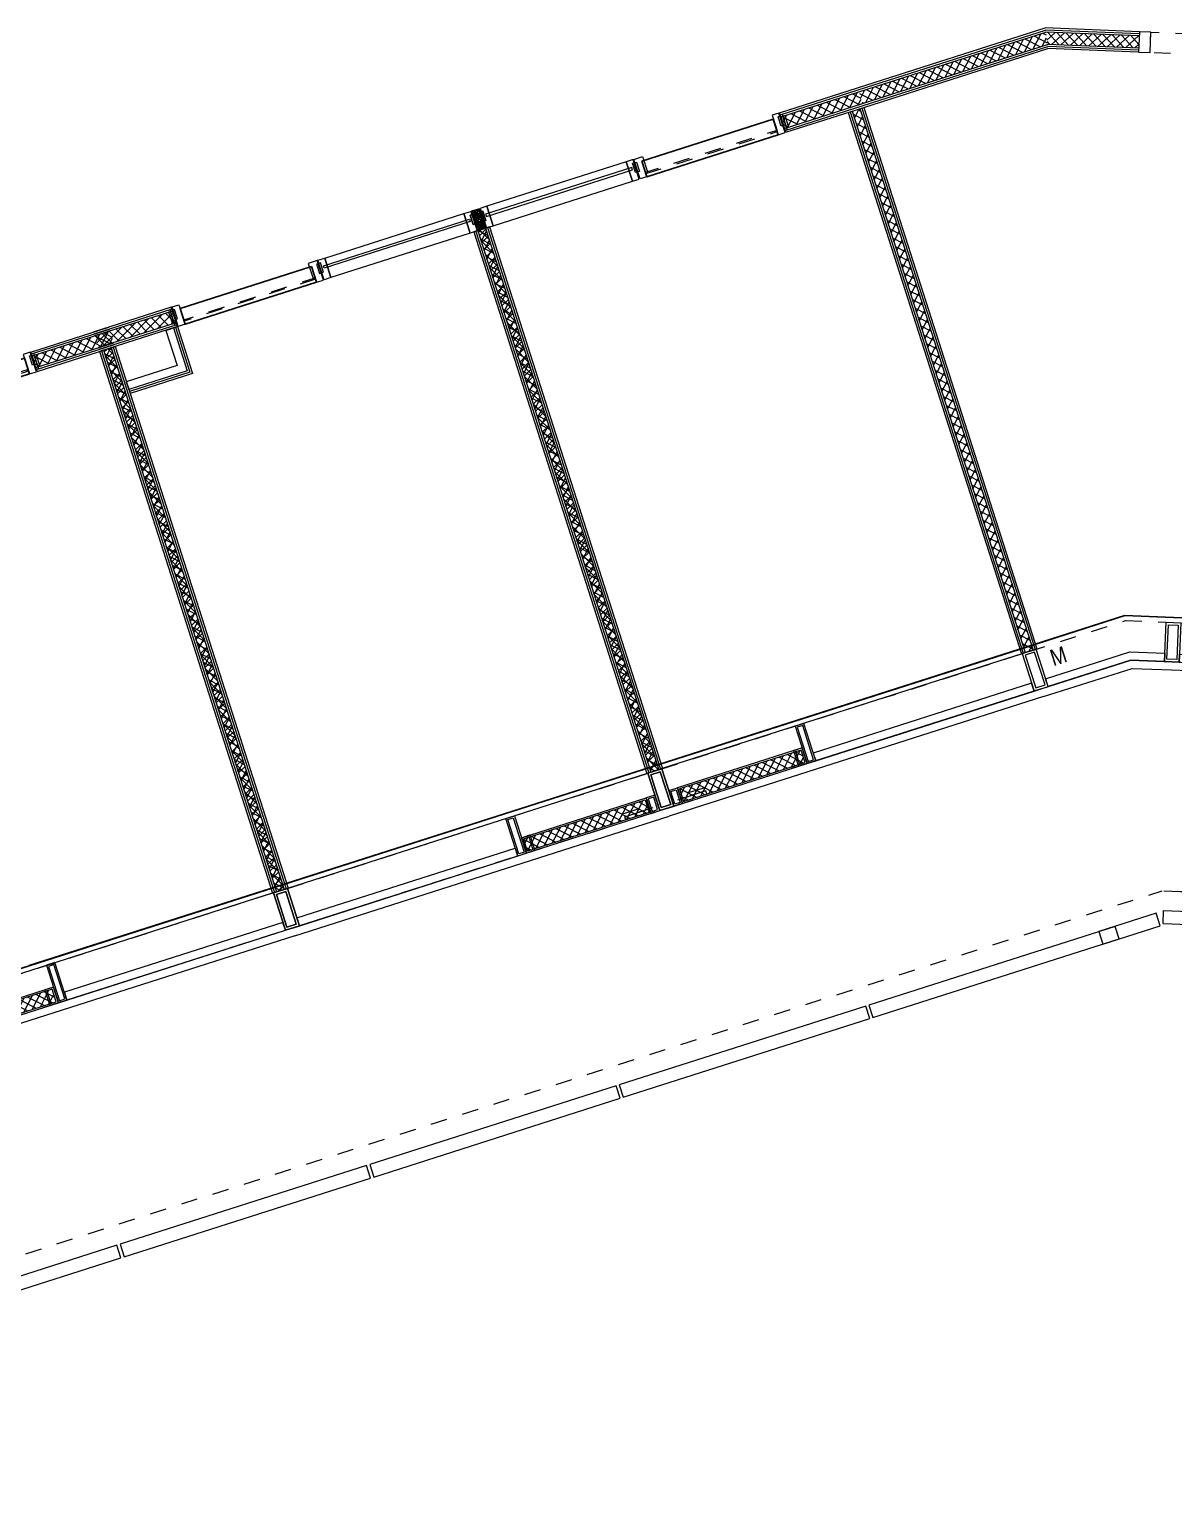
# Model space of a CAD drawing. Header units: metres. Extents: x 66528 to 66676, y 35171 to 35248.
# Drawn here: x 66609.23 to 66616.22, y 35195.2 to 35204.18 of the extents above; entities that cross this region are included whole.
import ezdxf

# ---------------------------------------------------------------- set-up
doc = ezdxf.new("R2010")
doc.units = ezdxf.units.M
doc.header["$LTSCALE"] = 0.00254
for name, pattern in [('Ohne Titel-20', [0.39368, 0.1388888888888889, -0.2547911111111111]), ('Ohne Titel-22', [0.78736, 0.39368, -0.39368]), ('Ohne Titel-23', [0.19685039370078738, 0.1377952755905512, -0.0590551181102362])]:
    doc.linetypes.add(name, pattern=pattern)
for name, color, linetype, lineweight in [('AUSBAU - Darstellungen - Fassade', 7, 'Continuous', 13), ('AUSBAU - Darstellungen - Trockenbau', 7, 'Continuous', 13), ('AUSBAU - Darstellungen - Wände - Mauerwerk', 7, 'Continuous', 25), ('AUSBAU - Objekte - Türen', 7, 'Continuous', 13), ('ROHBAU - Darstellungen - Decken', 150, 'Continuous', 25)]:
    doc.layers.add(name, color=color, linetype=linetype, lineweight=lineweight)
doc.styles.add('Arial Narrow', font='ARIALN.TTF')

# ---------------------------------------------------------------- blocks, each defined once
blk = doc.blocks.new('Gruppe-88-1')
at = {"layer": 'AUSBAU - Objekte - Türen', "flags": 128}
for points in [[(66616.00863139919, 35204.16970580092), (66616.00366030367, 35204.04480468719), (66616.07360492734, 35204.04202087368), (66616.07857602289, 35204.16692198742)], [(66616.87794315073, 35204.13510697596), (66616.87297205516, 35204.01020586223), (66616.94291667886, 35204.00742204873), (66616.94788777438, 35204.13232316245)]]:
    blk.add_lwpolyline(points, close=True, dxfattribs=at)
at = {"layer": 'AUSBAU - Objekte - Türen', "color": 253, "linetype": 'Ohne Titel-22', "flags": 128}
blk.add_lwpolyline([(66616.87794315073, 35204.13510697596), (66616.87297205516, 35204.01020586221), (66616.07360492734, 35204.04202087368), (66616.07857602289, 35204.16692198742)], close=True, dxfattribs=at)
blk = doc.blocks.new('Gruppe-89-1')
at = {"layer": 'AUSBAU - Darstellungen - Fassade', "linetype": 'Continuous'}
for p, q in [((-0.630084161259234, -0.6493977698981763), (-0.0899386558532715, -0.4768002985268831)), ((-0.0899386558532715, -0.4768002985268831), (0.1507755179554224, -0.4863812734559179))]:
    blk.add_line(p, q, dxfattribs=at)
at = {"layer": 'AUSBAU - Darstellungen - Fassade', "lineweight": 5, "flags": 128}
blk.add_lwpolyline([(-0.292191920114422, -2.084655517777601), (-0.2678417416684425, -2.160859643713465), (0.0824043705165386, -2.048942405283451), (0.0580541920705591, -1.972738279347587)], close=True, dxfattribs=at)
blk = doc.blocks.new('Fassade_BTS_Ecke_stumpf')
at = {"layer": 'AUSBAU - Darstellungen - Fassade', "linetype": 'Ohne Titel-22'}
for p, q in [((-0.7183537085503341, -0.3731571398600936), (-0.1295620698034763, -0.1850150668621063)), ((-0.1295620697960258, -0.1850150668621063), (0.1173438021615148, -0.1948423794209957))]:
    blk.add_line(p, q, dxfattribs=at)
at = {"layer": 'AUSBAU - Darstellungen - Fassade'}
for p, q in [((-0.6453030772730708, -0.6017694870308042), (-0.0968326978757978, -0.4265116413533688)), ((-0.6176572655811907, -0.5404449602887035), (-0.1036428188979626, -0.3761971395164728)), ((-0.1036428188979626, -0.3761971395164728), (0.1097873291373253, -0.3846920560523868)), ((-0.0968219634220004, -0.4265082112699748), (0.1077988106831908, -0.4346524983495474))]:
    blk.add_line(p, q, dxfattribs=at)
at = {"layer": 'AUSBAU - Darstellungen - Fassade', "color": 255, "flags": 128}
blk.add_lwpolyline([(-0.6176572655811907, -0.5404449602887035), (-0.1036428188979626, -0.3761971395164728), (0.1097873291373253, -0.3846920560523868), (0.1077988106831908, -0.4346524983495474), (-0.0968326978757978, -0.4265116413533688), (-0.6024381982982159, -0.5880732150375843)], close=True, dxfattribs=at)
at = {"layer": 'ROHBAU - Darstellungen - Decken', "linetype": 'Continuous'}
for p, q in [((-0.7274850374683738, -0.3445805964916944), (-0.1336630506813526, -0.1548311295583844)), ((-0.1336545830741525, -0.1548284238278866), (0.1635013241544366, -0.1666557811722159))]:
    blk.add_line(p, q, dxfattribs=at)
at = {"layer": 'AUSBAU - Darstellungen - Fassade', "color": 7}
blk.add_blockref('Gruppe-89-1', (0, 0), dxfattribs=at)
blk = doc.blocks.new('Fassade_BTS_1.60m_Balkon (2D)')
at = {"layer": 'AUSBAU - Darstellungen - Fassade', "linetype": 'Ohne Titel-22'}
blk.add_line((-0.755, 0), (0.755, 0), dxfattribs=at)
at = {"layer": 'AUSBAU - Darstellungen - Fassade', "lineweight": 5, "flags": 128}
blk.add_lwpolyline([(-0.7900004933997989, -1.760003731712698), (-0.7900004933997989, -1.840003731712698), (0.7899995066002012, -1.840003731712698), (0.7899995066002012, -1.760003731712698)], close=True, dxfattribs=at)
blk = doc.blocks.new('Pfosten ab 1.OG (2D)')
at = {"layer": 'AUSBAU - Darstellungen - Fassade', "flags": 128}
for points in [[(-0.045, 0.1199999999997676), (0.045, 0.1199999999997676), (0.045, -0.1199999999997676), (-0.045, -0.1199999999997676)], [(-0.03, 0.1049999999997676), (0.03, 0.1049999999997676), (0.03, -0.1049999999997676), (-0.03, -0.1049999999997676)]]:
    blk.add_lwpolyline(points, close=True, dxfattribs=at)
blk = doc.blocks.new('Fassade_BTS_2.40m_Flügel 0.8m (2D)')
at = {"layer": 'AUSBAU - Darstellungen - Fassade', "linetype": 'Continuous', "lineweight": 5}
h = blk.add_hatch(dxfattribs=at)
h.set_pattern_fill('DÄMMUNG GRAU', color=251, style=0, pattern_type=2)
h.set_pattern_definition([(45, (0, 0), (0.0264583333333318, -0.0264583333333364), []), (-45, (0.0748354676755763, -0.0748354676755763), (-0.0263285232311339, -0.0265881434355389), [])])
h.paths.add_polyline_path([(1.509999999999999, 0.09), (2.29, 0.09), (2.29, 0.01), (1.509999999999999, 0.01)])
at = {"layer": 'AUSBAU - Darstellungen - Fassade', "linetype": 'Continuous'}
for p, q in [((0, 0.24), (2.399999999999999, 0.24)), ((2.299999999999999, 0), (2.299999999999999, 0.1)), ((2.299999999999999, 0), (2.299999999999999, 0.1)), ((0, -0.05), (2.399999999999999, -0.05))]:
    blk.add_line(p, q, dxfattribs=at)
at = {"layer": 'AUSBAU - Darstellungen - Fassade'}
blk.add_line((0, 0), (1.6, 0), dxfattribs=at)
blk.add_line((0, 0), (1.6, 0), dxfattribs=at)
at = {"layer": 'AUSBAU - Darstellungen - Fassade', "flags": 128}
for points in [[(1.445, 0.24), (1.5, 0.24), (1.5, 0), (1.445, 0)], [(1.455, 0.23), (1.49, 0.23), (1.49, 0.01), (1.455, 0.01)], [(1.5, 0.1), (2.299999999999999, 0.1), (2.299999999999999, 0), (1.5, 0)], [(1.5, 0.1), (1.554999999999999, 0.1), (1.554999999999999, 0), (1.5, 0)], [(1.509999999999999, 0.09), (2.29, 0.09), (2.29, 0.01), (1.509999999999999, 0.01)], [(1.509999999999999, 0.09), (1.544999999999999, 0.09), (1.544999999999999, 0.01), (1.509999999999999, 0.01)], [(2.354999999999999, 0.1), (2.299999999999999, 0.1), (2.299999999999999, 0), (2.354999999999999, 0)], [(2.345, 0.09), (2.31, 0.09), (2.31, 0.01), (2.345, 0.01)], [(0.045, 0.05), (1.445, 0.05), (1.445, 0), (0.045, 0)]]:
    blk.add_lwpolyline(points, close=True, dxfattribs=at)
at = {"layer": 'AUSBAU - Darstellungen - Fassade', "color": 254, "linetype": 'Ohne Titel-23', "flags": 128}
for points in [[(2.140000018209219, 0.0499952763542533), (2.320000018209218, 0.0499952763542533), (2.320000018209218, 0.0299952763542533), (2.140000018209219, 0.0299952763542533)], [(2.140000018209219, 0.0299952763542533), (2.320000018209218, 0.0299952763542533), (2.320000018209218, -7.0065259933e-06), (2.140000018209219, -7.0065259933e-06)]]:
    blk.add_lwpolyline(points, close=True, dxfattribs=at)
at = {"layer": 'AUSBAU - Darstellungen - Fassade', "color": 7}
for p in [(0, 0.12), (2.399999999999999, 0.12)]:
    blk.add_blockref('Pfosten ab 1.OG (2D)', p, dxfattribs=at)
blk = doc.blocks.new('Fassade_BTS_1.60m (2D)')
at = {"layer": 'AUSBAU - Darstellungen - Fassade', "linetype": 'Continuous'}
for p, q in [((0.045, 0.24), (1.554999999999999, 0.24)), ((0, -0.05), (1.6, -0.0499999999997676))]:
    blk.add_line(p, q, dxfattribs=at)
at = {"layer": 'AUSBAU - Darstellungen - Fassade'}
for p, q in [((0, 0), (1.6, 0)), ((0.045, 0.0490000000002324), (1.554999999999999, 0.0490000000002324)), ((0.045, 2.324e-13), (0.045, 0.0490000000002324)), ((0.045, 0.049), (1.554999999999999, 0.049)), ((0.045, 2.324e-13), (1.554999999999999, 2.324e-13)), ((1.554999999999999, 2.324e-13), (1.554999999999999, 0.0490000000002324)), ((0.0099995065999683, -1.520003731711571), (1.589999506599968, -1.520003731711571)), ((0.0099995065999683, -1.600003731711571), (0.0099995065999683, -1.520003731711571)), ((1.589999506599968, -1.600003731711571), (1.589999506599968, -1.520003731711571)), ((0.0099995065999683, -1.600003731711571), (1.589999506599968, -1.600003731711571))]:
    blk.add_line(p, q, dxfattribs=at)
at = {"layer": 'AUSBAU - Darstellungen - Fassade', "lineweight": 18}
blk.add_line((0.0064998854059727, -1.400003822710991), (1.593499856462559, -1.400003822711062), dxfattribs=at)
at = {"layer": 'AUSBAU - Darstellungen - Fassade', "lineweight": 5}
for p, q in [((0.1449999810515437, -1.400003822710998), (0.0903844499279512, -1.400003822847029)), ((1.520000058872392, -1.400003822710998), (1.455000059075769, -1.400003822711056))]:
    blk.add_line(p, q, dxfattribs=at)
at = {"layer": 'AUSBAU - Darstellungen - Fassade', "color": 7}
for p in [(0, 0.12), (1.6, 0.12)]:
    blk.add_blockref('Pfosten ab 1.OG (2D)', p, dxfattribs=at)
blk = doc.blocks.new('Aussparung_1.60m')
at = {"layer": 'ROHBAU - Darstellungen - Decken', "linetype": 'Continuous'}
blk.add_line((0, 0.2699999999997677), (1.6, 0.2699999999997677), dxfattribs=at)
blk = doc.blocks.new('Glastür - Einzelbüro-2')
at = {"layer": 'AUSBAU - Objekte - Türen', "flags": 128}
for points in [[(0, 0), (0, 0.125), (0.0436999999999826, 0.125), (0.0436999999999826, 0.0519999999999709), (0.0436999999999826, 0)], [(0.9300000000000292, 0.125), (0.8736000000000641, 0.125), (0.8736000000000494, 0.0280000000000582), (0.8863000000000321, 0.0280000000000582), (0.8863000000000466, 5.82e-14), (0.9300000000000292, 5.82e-14)]]:
    blk.add_lwpolyline(points, close=True, dxfattribs=at)
at = {"layer": 'AUSBAU - Objekte - Türen', "color": 255, "linetype": 'Continuous', "lineweight": 25, "flags": 128}
blk.add_lwpolyline([(0.8863000000000466, 0.1000000000000582), (0.8863000000000466, 5.82e-14), (0.0436999999999826, 0), (0.0436999999999826, 0.1)], close=True, dxfattribs=at)
at = {"layer": 'AUSBAU - Objekte - Türen', "linetype": 'Ohne Titel-20', "flags": 128}
blk.add_lwpolyline([(0.8799500000000406, 0.0280000000000582), (0.8799500000000406, 0.0200000000000582), (0.0507760475123068, 0.02), (0.0507760475123068, 0.028)], close=True, dxfattribs=at)
blk = doc.blocks.new('QHohlprofil DIN59410')
at = {"layer": 'AUSBAU - Objekte - Türen', "flags": 128}
for points in [[(-0.025, 0.02, -0.4142135623730951), (-0.02, 0.025), (0.02, 0.025, -0.4142135623730951), (0.025, 0.02), (0.025, -0.02, -0.4142135623730951), (0.02, -0.025), (-0.02, -0.025, -0.4142135623730951), (-0.025, -0.02)], [(-0.021, 0.018, -0.4142135623730951), (-0.018, 0.021), (0.018, 0.021, -0.4142135623730951), (0.021, 0.018), (0.021, -0.018, -0.4142135623730951), (0.018, -0.021), (-0.018, -0.021, -0.4142135623730951), (-0.021, -0.018)]]:
    blk.add_lwpolyline(points, format="xyb", close=True, dxfattribs=at)

msp = doc.modelspace()

# ---------------------------------------------------------------- hatches: boundary and pattern name
at = {"layer": 'AUSBAU - Darstellungen - Trockenbau', "linetype": 'Continuous', "lineweight": 5}
h = msp.add_hatch(dxfattribs=at)
h.set_pattern_fill('MF_IN WAND', color=253, angle=17.72069999950398, style=0, pattern_type=2)
h.set_pattern_definition([(62.72069999950399, (-52834.79252626071, -53438.40991888301), (0.0355513150804769, -0.0183331392851485), []), (-27.27930000049603, (-52834.60440055175, -53438.50693174506), (-0.0181585003091089, -0.0356408314510772), [])])
h.paths.add_polyline_path([(66614.295362113, 35203.80283309366), (66614.31819040464, 35203.73139172539), (66615.44669309896, 35204.09199216212), (66615.43646178948, 35204.16745875539)])
h = msp.add_hatch(dxfattribs=at)
h.set_pattern_fill('MF_IN WAND', color=253, angle=177.7207911706953, style=0, pattern_type=2)
h.set_pattern_definition([(222.7207911706953, (67925.42612663453, 32145.22424041721), (-0.0271370522757567, 0.0293867383998778), []), (132.7207911706952, (67925.28252639956, 32145.37974524124), (0.0292532476157984, 0.0272808999838492), [])])
h.paths.add_polyline_path([(66616.00465447843, 35204.0697849117), (66616.00763716901, 35204.14472557861), (66615.43646178948, 35204.16745875539), (66615.44669309896, 35204.0919921621)])
at = {"layer": 'AUSBAU - Darstellungen - Wände - Mauerwerk', "linetype": 'Continuous', "lineweight": 5}
h = msp.add_hatch(dxfattribs=at)
h.set_pattern_fill('MF_IN WAND', color=253, angle=17.7207245855066, style=0, pattern_type=2)
h.set_pattern_definition([(62.72072458550659, (13778.27636323515, -18238.76894652416), (0.03555132294734645, -0.01833312402983948), []), (332.7207245855066, (13778.46448898574, -18238.8659593055), (-0.01815848501538785, -0.03564083924300798), [])])
h.paths.add_polyline_path([(66613.81908872392, 35203.65064502435), (66613.84191704619, 35203.57920366587), (66614.31819276941, 35203.73139248104), (66614.29536444714, 35203.80283383953)])
h = msp.add_hatch(dxfattribs=at)
h.set_pattern_fill('MF_IN WAND', color=253, angle=-72.2792754144934, style=0, pattern_type=2)
h.set_pattern_definition([(332.7207245855066, (13174.61336807015, 88034.4332395935), (-0.01833312402983948, -0.03555132294734645), []), (242.7207245855066, (13174.51635528883, 88034.24511384292), (-0.03564083924300798, 0.01815848501538785), [])])
h.paths.add_polyline_path([(66614.301988424, 35203.69996925413), (66614.25436085169, 35203.68475037261), (66615.31131217311, 35200.37701547481), (66615.35893974543, 35200.39223435632)])
h = msp.add_hatch(dxfattribs=at)
h.set_pattern_fill('MF_IN WAND', color=253, angle=-90.00000000000004, style=0, pattern_type=2)
h.set_pattern_definition([(-45.00000000000002, (-34821.13429023796, 66593.29968317236), (-0.0282842712474619, -0.0282842712474619), []), (-135, (-34821.28396117331, 66593.150012237), (-0.0284226963337624, 0.0281451653595912), [])])
h.paths.add_polyline_path([(66611.96823738022, 35202.95424405974), (66612.01586495255, 35202.96946294126), (66613.07281627397, 35199.66172804346), (66613.02518870165, 35199.64650916195)])
h = msp.add_hatch(dxfattribs=at)
h.set_pattern_fill('MF_IN WAND', color=253, angle=-72.27927541449344, style=0, pattern_type=2)
h.set_pattern_definition([(332.7207245855066, (13174.61336807018, 88034.43323959353), (-0.01833312402983948, -0.03555132294734645), []), (242.7207245855066, (13174.51635528886, 88034.24511384295), (-0.03564083924300798, 0.01815848501538785), [])])
h.paths.add_polyline_path([(66612.01586495253, 35202.96946294126), (66611.9682373802, 35202.95424405974), (66613.02518870163, 35199.64650916195), (66613.07281627395, 35199.66172804346)])
h = msp.add_hatch(dxfattribs=at)
h.set_pattern_fill('MF_IN WAND', color=253, style=0, pattern_type=2)
h.set_pattern_definition([(45, (-66593.29968317233, -34821.13429023799), (0.0282842712474619, -0.0282842712474619), []), (-45.00000000000001, (-66593.15001223699, -34821.28396117334), (-0.0281451653595912, -0.0284226963337624), [])])
h.paths.add_polyline_path([(66610.10413808277, 35202.46357226595), (66610.12696640505, 35202.39213090746), (66609.65069068182, 35202.23994209229), (66609.62786235954, 35202.31138345077)])
h = msp.add_hatch(dxfattribs=at)
h.set_pattern_fill('MF_IN WAND', color=253, angle=17.72072458517943, style=0, pattern_type=2)
h.set_pattern_definition([(62.72072458517943, (13773.70411598703, -18240.2299588482), (0.03555132294724176, -0.01833312403004249), []), (332.7207245851794, (13773.89224173762, -18240.32697162953), (-0.01815848501559138, -0.03564083924290429), [])])
h.paths.add_polyline_path([(66609.24684178096, 35202.18963239861), (66609.26967010324, 35202.11819104013), (66609.74594582646, 35202.2703798553), (66609.72311750418, 35202.34182121379)])
h = msp.add_hatch(dxfattribs=at)
h.set_pattern_fill('MF_IN WAND', color=253, angle=-90, style=0, pattern_type=2)
h.set_pattern_definition([(-45, (-34821.134290238, 66593.29968317233), (-0.0282842712474619, -0.0282842712474619), []), (-135, (-34821.28396117334, 66593.15001223699), (-0.0284226963337624, 0.0281451653595912), [])])
h.paths.add_polyline_path([(66609.68211390874, 35202.22373774689), (66609.72974148106, 35202.2389566284), (66610.78669280249, 35198.9312217306), (66610.73906523015, 35198.91600284908)])
h = msp.add_hatch(dxfattribs=at)
h.set_pattern_fill('MF_IN WAND', color=253, angle=-72.27927541482057, style=0, pattern_type=2)
h.set_pattern_definition([(332.7207245851794, (13170.04112142888, 88032.97222727291), (-0.01833312403004249, -0.03555132294724176), []), (242.7207245851795, (13169.94410864756, 88032.78410152232), (-0.03564083924290429, 0.01815848501559138), [])])
h.paths.add_polyline_path([(66609.72974148106, 35202.23895662839), (66609.68211390874, 35202.22373774687), (66610.73906523014, 35198.91600284906), (66610.78669280246, 35198.93122173058)])
at = {"layer": 'AUSBAU - Objekte - Türen', "linetype": 'Continuous', "lineweight": 5}
h = msp.add_hatch(dxfattribs=at)
h.set_pattern_fill('DÄMMUNG GRAU-2', color=8, angle=17.7207245855066, style=0, pattern_type=2)
h.set_pattern_definition([(62.72072458550659, (66613.04595871149, 35199.66364411716), (0.01213553798416132, -0.005380977762206005), [])])
h.paths.add_polyline_path([(66611.9982659997, 35203.01796314817), (66612.00017339345, 35203.01857263545), (66612.01586578606, 35202.96946320761), (66611.96823821374, 35202.95424432609), (66611.95254582113, 35203.00335375393), (66611.95445092402, 35203.00396250919), (66611.93270486809, 35203.07201690927), (66611.97651994378, 35203.08601754824)])
h = msp.add_hatch(dxfattribs=at)
h.set_pattern_fill('DÄMMUNG GRAU-2-1', color=251, angle=17.7207245855066, style=0, pattern_type=2)
h.set_pattern_definition([(332.7207245855066, (66613.09039786518, 35199.64072771213), (-0.005142911588641024, -0.01313538660990797), [])])
h.paths.add_polyline_path([(66611.9982659997, 35203.01796314817), (66612.00017339345, 35203.01857263545), (66612.01586578606, 35202.96946320761), (66611.96823821374, 35202.95424432609), (66611.95254582113, 35203.00335375393), (66611.95445092402, 35203.00396250919), (66611.93270486809, 35203.07201690927), (66611.97651994378, 35203.08601754824)])
h = msp.add_hatch(dxfattribs=at)
h.set_pattern_fill('DÄMMUNG GRAU-2', color=8, style=0, pattern_type=2)
h.set_pattern_definition([(45, (0, 0), (0.009921875, -0.0088194444454712), [])])
h.paths.add_polyline_path([(66611.95445154783, 35203.00396270851), (66611.95254415409, 35203.00335322124), (66611.9682365467, 35202.9542437934), (66612.01586411902, 35202.96946267492), (66612.00017172642, 35203.01857210276), (66611.99826662353, 35203.0179633475), (66611.9765205676, 35203.08601774758), (66611.93270549191, 35203.07201710859)])
h = msp.add_hatch(dxfattribs=at)
h.set_pattern_fill('DÄMMUNG GRAU-2-1', color=251, style=0, pattern_type=2)
h.set_pattern_definition([(-45, (0.0353553390593274, -0.0353553390593274), (-0.0088970057229139, -0.0109467442724659), [])])
h.paths.add_polyline_path([(66611.95445154783, 35203.00396270851), (66611.95254415409, 35203.00335322124), (66611.9682365467, 35202.9542437934), (66612.01586411902, 35202.96946267492), (66612.00017172642, 35203.01857210276), (66611.99826662353, 35203.0179633475), (66611.9765205676, 35203.08601774758), (66611.93270549191, 35203.07201710859)])

# ---------------------------------------------------------------- linework, layer by layer
at = {"layer": 'AUSBAU - Darstellungen - Fassade'}
msp.add_line((66615.9566577044, 35200.33127384416), (66617.80447742551, 35200.25772718526), dxfattribs=at)
at = {"layer": 'AUSBAU - Darstellungen - Fassade', "linetype": 'Ohne Titel-22'}
msp.add_line((66528.62193236614, 35170.95465922587), (66616.1476309237, 35198.92256040507), dxfattribs=at)
at = {"layer": 'AUSBAU - Darstellungen - Trockenbau', "color": 7, "linetype": 'Continuous', "lineweight": 13}
for p, q in [((66614.28775268244, 35203.82664688308), (66615.43305135299, 35204.19261428649)), ((66616.00863139919, 35204.16970580092), (66615.43305135299, 35204.19261428649)), ((66616.00863139919, 35204.16970580092), (66616.00366024821, 35204.0448046894)), ((66614.32579983516, 35203.70757793596), (66615.45010353543, 35204.06683663101)), ((66616.00366024821, 35204.0448046894), (66615.45010353543, 35204.06683663101)), ((66610.06313448731, 35202.34548879904), (66610.1345758458, 35202.36831712131)), ((66610.06313448731, 35202.34548879904), (66610.13161945411, 35202.13116472359)), ((66610.1345758458, 35202.36831712131), (66610.2258891349, 35202.08255168737)), ((66610.13161945414, 35202.13116472359), (66609.82204023404, 35202.03224199373)), ((66609.82204023404, 35202.03224199373), (66609.84486855633, 35201.96080063525)), ((66610.22588913488, 35202.08255168737), (66609.84486855633, 35201.96080063525))]:
    msp.add_line(p, q, dxfattribs=at)
at = {"layer": 'AUSBAU - Darstellungen - Trockenbau', "color": 7, "linetype": 'Continuous', "lineweight": 5}
for p, q in [((66614.29155739774, 35203.81473998838), (66615.43475657124, 35204.18003652093)), ((66614.29155739774, 35203.81473998838), (66615.43475657124, 35204.18003652093)), ((66614.295362113, 35203.80283309366), (66615.43646178948, 35204.16745875539)), ((66614.295362113, 35203.80283309366), (66615.43646178948, 35204.16745875539)), ((66616.00813428409, 35204.15721568976), (66615.43475657124, 35204.18003652093)), ((66616.00813428409, 35204.15721568976), (66615.43475657124, 35204.18003652093)), ((66616.00763716901, 35204.14472557861), (66615.43646178948, 35204.16745875539)), ((66616.00763716901, 35204.14472557861), (66615.43646178948, 35204.16745875539)), ((66614.31819040464, 35203.73139172539), (66615.44669309896, 35204.09199216212)), ((66614.31819040464, 35203.73139172539), (66615.44669309896, 35204.09199216212)), ((66614.3219951199, 35203.71948483067), (66615.44839831718, 35204.07941439656)), ((66614.3219951199, 35203.71948483067), (66615.44839831718, 35204.07941439656)), ((66616.00465447843, 35204.0697849117), (66615.44669309896, 35204.0919921621)), ((66616.00465447843, 35204.0697849117), (66615.44669309896, 35204.0919921621)), ((66616.00415736332, 35204.05729480055), (66615.44839831718, 35204.07941439656)), ((66616.00415736332, 35204.05729480055), (66615.44839831718, 35204.07941439656)), ((66610.11076205963, 35202.36070768056), (66610.19446590797, 35202.09875603278)), ((66610.11076205963, 35202.36070768056), (66610.19446590797, 35202.09875603278)), ((66610.12266895272, 35202.36451240093), (66610.21017752144, 35202.09065386008)), ((66610.12266895272, 35202.36451240093), (66610.21017752144, 35202.09065386008)), ((66610.19446590797, 35202.09875603278), (66609.83725911555, 35201.9846144214)), ((66610.19446590797, 35202.09875603278), (66609.83725911555, 35201.9846144214)), ((66610.21017752143, 35202.09065386008), (66609.84106383593, 35201.97270752833)), ((66610.21017752143, 35202.09065386008), (66609.84106383593, 35201.97270752833))]:
    msp.add_line(p, q, dxfattribs=at)
at = {"layer": 'AUSBAU - Darstellungen - Wände - Mauerwerk', "color": 7, "linetype": 'Continuous', "lineweight": 13}
for p, q in [((66613.81147928315, 35203.67445881051), (66614.28775500639, 35203.82664762569)), ((66613.84952648696, 35203.5553898797), (66613.81147928315, 35203.67445881051)), ((66613.84952648696, 35203.5553898797), (66614.32580221018, 35203.70757869488)), ((66614.23054706553, 35203.67714093185), (66614.32580221018, 35203.70757869488)), ((66614.23054706553, 35203.67714093185), (66615.28749838696, 35200.36940603405)), ((66614.32580221018, 35203.70757869488), (66615.3827535316, 35200.39984379708)), ((66612.03967873871, 35202.97707238203), (66611.94442359406, 35202.94663461899)), ((66611.94442359405, 35202.94663461899), (66612.03967873869, 35202.97707238202)), ((66611.94442359406, 35202.94663461899), (66613.00137491549, 35199.63889972118)), ((66611.94442359405, 35202.94663461899), (66613.00137491548, 35199.63889972118)), ((66612.03967873871, 35202.97707238203), (66613.09663006013, 35199.66933748422)), ((66612.03967873869, 35202.97707238202), (66613.09663006011, 35199.66933748422)), ((66610.09652864201, 35202.48738605211), (66609.62025291879, 35202.33519723693)), ((66610.1345758458, 35202.36831712131), (66610.09652864201, 35202.48738605211)), ((66609.2392323402, 35202.21344618477), (66609.71550806343, 35202.36563499995)), ((66610.1345758458, 35202.36831712131), (66609.65830012258, 35202.21612830613)), ((66609.277279544, 35202.09437725397), (66609.2392323402, 35202.21344618477)), ((66609.277279544, 35202.09437725397), (66609.75355526722, 35202.24656606915)), ((66609.75355526722, 35202.24656606917), (66609.65830012258, 35202.21612830613)), ((66609.65830012258, 35202.21612830611), (66609.75355526722, 35202.24656606915)), ((66609.65830012258, 35202.21612830613), (66610.715251444, 35198.90839340832)), ((66609.65830012258, 35202.21612830611), (66610.71525144398, 35198.9083934083)), ((66609.75355526722, 35202.24656606917), (66610.81050658865, 35198.93883117136)), ((66609.75355526722, 35202.24656606915), (66610.81050658863, 35198.93883117134)), ((66615.28749838696, 35200.36940603405), (66615.3827535316, 35200.39984379708)), ((66610.81050658865, 35198.93883117136), (66610.715251444, 35198.90839340832)), ((66610.71525144398, 35198.9083934083), (66610.81050658863, 35198.93883117134))]:
    msp.add_line(p, q, dxfattribs=at)
at = {"layer": 'AUSBAU - Darstellungen - Wände - Mauerwerk', "color": 7, "linetype": 'Continuous', "lineweight": 5}
for p, q in [((66613.81528400353, 35203.66255191743), (66614.29155972676, 35203.81474073261)), ((66613.81528400353, 35203.66255191743), (66614.29155972676, 35203.81474073261)), ((66613.81908872392, 35203.65064502435), (66614.29536444714, 35203.80283383953)), ((66613.81908872392, 35203.65064502435), (66614.29536444714, 35203.80283383953)), ((66613.84191704619, 35203.57920366587), (66614.31819276941, 35203.73139248104)), ((66613.84191704619, 35203.57920366587), (66614.31819276941, 35203.73139248104)), ((66613.84572176657, 35203.56729677279), (66614.3219974898, 35203.71948558796)), ((66613.84572176657, 35203.56729677279), (66614.3219974898, 35203.71948558796)), ((66614.2424539586, 35203.68094565223), (66615.29940528003, 35200.37321075443)), ((66614.2424539586, 35203.68094565223), (66615.29940528003, 35200.37321075443)), ((66614.25436085169, 35203.68475037261), (66615.31131217311, 35200.37701547481)), ((66614.25436085169, 35203.68475037261), (66615.31131217311, 35200.37701547481)), ((66614.301988424, 35203.69996925413), (66615.35893974543, 35200.39223435632)), ((66614.301988424, 35203.69996925413), (66615.35893974543, 35200.39223435632)), ((66614.3138953171, 35203.70377397451), (66615.37084663851, 35200.3960390767)), ((66614.3138953171, 35203.70377397451), (66615.37084663851, 35200.3960390767)), ((66611.95633048714, 35202.95043933937), (66613.01328180857, 35199.64270444156)), ((66611.95633048714, 35202.95043933937), (66613.01328180857, 35199.64270444156)), ((66611.95633048713, 35202.95043933937), (66613.01328180855, 35199.64270444156)), ((66611.95633048713, 35202.95043933937), (66613.01328180855, 35199.64270444156)), ((66611.96823738022, 35202.95424405974), (66613.02518870165, 35199.64650916195)), ((66611.96823738022, 35202.95424405974), (66613.02518870165, 35199.64650916195)), ((66611.9682373802, 35202.95424405974), (66613.02518870163, 35199.64650916195)), ((66611.9682373802, 35202.95424405974), (66613.02518870163, 35199.64650916195)), ((66612.01586495255, 35202.96946294126), (66613.07281627397, 35199.66172804346)), ((66612.01586495255, 35202.96946294126), (66613.07281627397, 35199.66172804346)), ((66612.01586495253, 35202.96946294126), (66613.07281627395, 35199.66172804346)), ((66612.01586495253, 35202.96946294126), (66613.07281627395, 35199.66172804346)), ((66612.02777184563, 35202.97326766164), (66613.08472316705, 35199.66553276384)), ((66612.02777184563, 35202.97326766164), (66613.08472316705, 35199.66553276384)), ((66612.0277718456, 35202.97326766164), (66613.08472316703, 35199.66553276384)), ((66612.0277718456, 35202.97326766164), (66613.08472316703, 35199.66553276384)), ((66610.1003333624, 35202.47547915903), (66609.62405763917, 35202.32329034385)), ((66610.1003333624, 35202.47547915903), (66609.62405763917, 35202.32329034385)), ((66610.10413808277, 35202.46357226595), (66609.62786235954, 35202.31138345077)), ((66610.10413808277, 35202.46357226595), (66609.62786235954, 35202.31138345077)), ((66610.12696640505, 35202.39213090746), (66609.65069068182, 35202.23994209229)), ((66610.12696640505, 35202.39213090746), (66609.65069068182, 35202.23994209229)), ((66609.24303706059, 35202.20153929169), (66609.71931278381, 35202.35372810687)), ((66609.24303706059, 35202.20153929169), (66609.71931278381, 35202.35372810687)), ((66609.24684178096, 35202.18963239861), (66609.72311750418, 35202.34182121379)), ((66609.24684178096, 35202.18963239861), (66609.72311750418, 35202.34182121379)), ((66610.13077112543, 35202.38022401439), (66609.6544954022, 35202.22803519921)), ((66610.13077112543, 35202.38022401439), (66609.6544954022, 35202.22803519921)), ((66609.26967010324, 35202.11819104013), (66609.74594582646, 35202.2703798553)), ((66609.26967010324, 35202.11819104013), (66609.74594582646, 35202.2703798553)), ((66609.27347482361, 35202.10628414705), (66609.74975054685, 35202.25847296222)), ((66609.27347482361, 35202.10628414705), (66609.74975054685, 35202.25847296222)), ((66609.67020701566, 35202.21993302651), (66610.72715833707, 35198.9121981287)), ((66609.67020701566, 35202.21993302651), (66610.72715833707, 35198.9121981287)), ((66609.67020701566, 35202.21993302649), (66610.72715833706, 35198.91219812868)), ((66609.67020701566, 35202.21993302649), (66610.72715833706, 35198.91219812868)), ((66609.68211390874, 35202.22373774689), (66610.73906523015, 35198.91600284908)), ((66609.68211390874, 35202.22373774689), (66610.73906523015, 35198.91600284908)), ((66609.68211390874, 35202.22373774687), (66610.73906523014, 35198.91600284906)), ((66609.68211390874, 35202.22373774687), (66610.73906523014, 35198.91600284906)), ((66609.72974148106, 35202.2389566284), (66610.78669280249, 35198.9312217306)), ((66609.72974148106, 35202.2389566284), (66610.78669280249, 35198.9312217306)), ((66609.72974148106, 35202.23895662839), (66610.78669280246, 35198.93122173058)), ((66609.72974148106, 35202.23895662839), (66610.78669280246, 35198.93122173058)), ((66609.74164837414, 35202.24276134879), (66610.79859969557, 35198.93502645098)), ((66609.74164837414, 35202.24276134879), (66610.79859969557, 35198.93502645098)), ((66609.74164837414, 35202.24276134877), (66610.79859969555, 35198.93502645096)), ((66609.74164837414, 35202.24276134877), (66610.79859969555, 35198.93502645096))]:
    msp.add_line(p, q, dxfattribs=at)
at = {"layer": 'AUSBAU - Darstellungen - Wände - Mauerwerk', "color": 253, "linetype": 'Ohne Titel-22', "lineweight": 13}
for p, q in [((66613.12205311908, 35199.42550625555), (66615.40817659056, 35200.15601256842)), ((66613.12205311909, 35199.42550625555), (66610.83592964761, 35198.69499994269)), ((66608.5498061761, 35197.96449362982), (66610.83592964758, 35198.69499994267))]:
    msp.add_line(p, q, dxfattribs=at)
at = {"layer": 'AUSBAU - Objekte - Türen', "linetype": 'Continuous', "lineweight": 5, "flags": 128}
for points in [[(66613.82154097101, 35203.59368478906), (66613.8032783132, 35203.65083787585), (66613.81756658488, 35203.65540354031), (66613.83582924271, 35203.59825045352)], [(66612.87445442527, 35203.37504253552), (66612.02420784908, 35203.10335533266), (66612.0622550529, 35202.98428640184), (66612.91250162906, 35203.25597360472)], [(66612.93090599237, 35203.309091904), (66612.91264333455, 35203.36624499079), (66612.93645712071, 35203.37385443155), (66612.95471977853, 35203.31670134476)], [(66611.03355349989, 35202.7868023271), (66611.88380007607, 35203.05848952998), (66611.92184727987, 35202.93942059916), (66611.07160070368, 35202.66773339629)], [(66611.94025164317, 35202.99253889845), (66611.92198898536, 35203.04969198524), (66611.93627810196, 35203.05425791968), (66611.95454075979, 35202.99710483289)], [(66611.95454242683, 35202.99710536558), (66611.936279769, 35203.05425845236), (66611.92199529317, 35203.04969400084), (66611.940257951, 35202.99254091406)], [(66612.00216833211, 35203.01232371441), (66611.9839056743, 35203.0694768012), (66611.9981901501, 35203.07404125272), (66612.01645280793, 35203.01688816593)], [(66612.01645911575, 35203.01689018153), (66611.99819645793, 35203.07404326832), (66611.98390734132, 35203.06947733388), (66612.00216999915, 35203.01232424709)], [(66611.02580476656, 35202.70033717598), (66611.00754210874, 35202.75749026277), (66610.98372832258, 35202.74988082201), (66611.0019909804, 35202.69272773522)], [(66610.13516978791, 35202.41574429092), (66610.1169071301, 35202.47289737771), (66610.1026188584, 35202.46833171325), (66610.12088151622, 35202.41117862647)], [(66609.24929402806, 35202.13267216333), (66609.23103137025, 35202.18982525011), (66609.24531964194, 35202.19439091457), (66609.26358229975, 35202.13723782778)]]:
    msp.add_lwpolyline(points, close=True, dxfattribs=at)
at = {"layer": 'AUSBAU - Objekte - Türen', "flags": 128}
for points in [[(66613.82719089661, 35203.66635663781), (66613.85762865965, 35203.57110149317), (66613.84572176657, 35203.56729677279), (66613.81528400353, 35203.66255191743)], [(66613.84290251008, 35203.65825446511), (66613.86573083235, 35203.58681310663), (66613.85382393927, 35203.58300838625), (66613.830995617, 35203.65444974472)], [(66612.87445442527, 35203.37504253552), (66612.91250162906, 35203.25597360472), (66612.95412812728, 35203.26927490716), (66612.93190856026, 35203.33881116276), (66612.91608092349, 35203.38834383798)], [(66612.9082043269, 35203.34120786248), (66612.0163312525, 35203.05621935715), (66612.02089691696, 35203.04193108546), (66612.91276999135, 35203.32691959078)], [(66611.0256769033, 35202.7396663516), (66611.91754997769, 35203.02465485692), (66611.92211564216, 35203.01036658522), (66611.03024256775, 35202.7253780799)], [(66611.92542657428, 35203.07179083242), (66611.96347377809, 35202.95272190161), (66611.92184727987, 35202.93942059916), (66611.89962771286, 35203.00895685476), (66611.88380007607, 35203.05848952998)], [(66611.92542824132, 35203.07179136511), (66611.96347544511, 35202.9527224343), (66611.9218489469, 35202.93942113185), (66611.89962937988, 35203.00895738744), (66611.88380174311, 35203.05849006266)], [(66611.97781629142, 35203.0885314064), (66611.93019100995, 35203.0733132569), (66611.936279769, 35203.05425845236), (66611.93818487189, 35203.05486720763), (66611.93270486809, 35203.07201690927), (66611.97651994378, 35203.08601754824), (66611.98199994757, 35203.0688678466), (66611.98390505047, 35203.06947660186)], [(66611.93019163376, 35203.07331345623), (66611.97781691523, 35203.08853160573), (66611.9839056743, 35203.0694768012), (66611.9820005714, 35203.06886804594), (66611.9765205676, 35203.08601774758), (66611.93270549191, 35203.07201710859), (66611.9381854957, 35203.05486740695), (66611.93628039281, 35203.05425865169)], [(66611.9982659997, 35203.01796314817), (66612.00017339345, 35203.01857263545), (66612.01586578606, 35202.96946320761), (66611.96823821374, 35202.95424432609), (66611.95254582113, 35203.00335375393), (66611.95445092402, 35203.00396250919), (66611.93270486809, 35203.07201690927), (66611.97651994378, 35203.08601754824)], [(66611.95445154783, 35203.00396270851), (66611.95254415409, 35203.00335322124), (66611.9682365467, 35202.9542437934), (66612.01586411902, 35202.96946267492), (66612.00017172642, 35203.01857210276), (66611.99826662353, 35203.0179633475), (66611.9765205676, 35203.08601774758), (66611.93270549191, 35203.07201710859)], [(66611.98257968384, 35203.09005349752), (66612.02062688764, 35202.97098456671), (66612.06225338586, 35202.98428586916), (66612.04003381883, 35203.05382212475), (66612.02420618206, 35203.10335479997)], [(66611.98258135088, 35203.09005403021), (66612.02062855467, 35202.9709850994), (66612.0622550529, 35202.98428640184), (66612.04003548587, 35203.05382265744), (66612.02420784908, 35203.10335533266)], [(66611.03355349989, 35202.7868023271), (66611.07160070368, 35202.66773339629), (66611.02997420548, 35202.65443209384), (66611.00775463846, 35202.72396834943), (66610.99192700168, 35202.77350102465)], [(66610.0803242966, 35202.4559628252), (66610.10315261889, 35202.38452146671), (66610.11505951197, 35202.38832618709), (66610.09223118969, 35202.45976754557)], [(66610.08842646932, 35202.47167443865), (66610.11886423235, 35202.37641929401), (66610.13077112543, 35202.38022401439), (66610.1003333624, 35202.47547915903)], [(66609.25494395365, 35202.20534401207), (66609.28538171669, 35202.11008886743), (66609.27347482361, 35202.10628414705), (66609.24303706057, 35202.20153929169)], [(66609.27065556712, 35202.19724183937), (66609.2934838894, 35202.12580048089), (66609.28157699632, 35202.12199576051), (66609.25874867404, 35202.19343711899)]]:
    msp.add_lwpolyline(points, close=True, dxfattribs=at)
at = {"layer": 'ROHBAU - Darstellungen - Decken'}
for p, q in [((66615.91988768632, 35200.60297263366), (66531.77219990054, 35173.71451847444)), ((66670.99640650222, 35198.41080115718), (66615.91988768632, 35200.60297263366))]:
    msp.add_line(p, q, dxfattribs=at)

# ---------------------------------------------------------------- block references
at = {"layer": 'AUSBAU - Darstellungen - Fassade', "color": 7}
msp.add_blockref('Fassade_BTS_Ecke_stumpf', (66616.05347966783, 35200.75778205542), dxfattribs=at)
for name, p, rotation in [('Fassade_BTS_1.60m (2D)', (66616.20624372567, 35200.32136122341), 357.7207), ('Aussparung_1.60m', (66613.884094125, 35199.6690083115), 17.7207), ('Fassade_BTS_1.60m_Balkon (2D)', (66614.57308485382, 35200.14112246716), 17.72070000000002), ('Aussparung_1.60m', (66612.3600116017, 35199.1820047569), 17.7207), ('Fassade_BTS_1.60m_Balkon (2D)', (66613.04900233053, 35199.65411891256), 17.72070000000002), ('Fassade_BTS_2.40m_Flügel 0.8m (2D)', (66610.83592907866, 35198.69500120167), 17.72070000000002), ('Aussparung_1.60m', (66610.83592907841, 35198.6950012023), 17.7207), ('Fassade_BTS_1.60m_Balkon (2D)', (66611.52491980723, 35199.16711535797), 17.72070000000002), ('Aussparung_1.60m', (66609.31184655512, 35198.20799764772), 17.7207), ('Fassade_BTS_1.60m_Balkon (2D)', (66610.00083728392, 35198.68011180336), 17.72070000000002), ('Fassade_BTS_1.60m_Balkon (2D)', (66608.47675476063, 35198.19310824876), 17.72070000000002)]:
    msp.add_blockref(name, p, dxfattribs=dict(at, rotation=rotation))
at = {"layer": 'AUSBAU - Darstellungen - Fassade', "color": 7, "xscale": -1, "rotation": 17.72069999925876}
for p in [(66615.40817664856, 35200.15601186542), (66610.83592907866, 35198.69500120166)]:
    msp.add_blockref('Fassade_BTS_2.40m_Flügel 0.8m (2D)', p, dxfattribs=at)
at = {"layer": 'AUSBAU - Objekte - Türen', "color": 7}
msp.add_blockref('Gruppe-88-1', (0, 0), dxfattribs=at)
at = {"layer": 'AUSBAU - Objekte - Türen', "color": 7, "xscale": -1}
for p, rotation in [((66613.84476372972, 35203.55386799156), 17.72072458550658), ((66609.27251678676, 35202.09285536582), 17.72072458517948)]:
    msp.add_blockref('Glastür - Einzelbüro-2', p, dxfattribs=dict(at, rotation=rotation))
at = {"layer": 'AUSBAU - Objekte - Türen', "xscale": -1, "rotation": 17.72072458542384}
msp.add_blockref('QHohlprofil DIN59410', (66611.97043829964, 35203.02948820942), dxfattribs=at)
at = {"layer": 'AUSBAU - Objekte - Türen', "rotation": 17.7207245855066}
msp.add_blockref('QHohlprofil DIN59410', (66611.97043996668, 35203.02948874211), dxfattribs=at)
at = {"layer": 'AUSBAU - Objekte - Türen', "color": 7, "rotation": 17.72072458542385}
msp.add_blockref('Glastür - Einzelbüro-2', (66610.13933860304, 35202.36983900946), dxfattribs=at)

# ---------------------------------------------------------------- texts
at = {"layer": 'AUSBAU - Darstellungen - Fassade', "color": 92, "insert": (66615.45231006505, 35200.38972811178), "char_height": 0.1010561342592593, "attachment_point": 1, "rotation": 17.72069999942566, "line_spacing_factor": 0.9589485213581601, "style": 'Arial Narrow'}
msp.add_mtext('M', dxfattribs=at)

doc.saveas('drawing.dxf')
